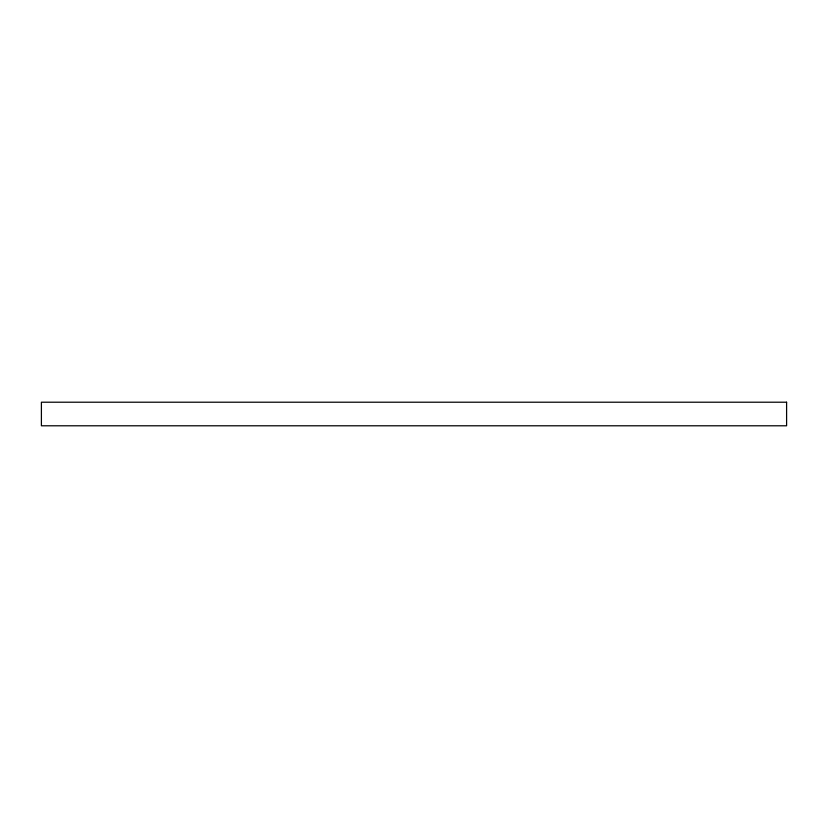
<?xml version="1.0" encoding="UTF-8"?>
<svg xmlns="http://www.w3.org/2000/svg" width="828" height="828" viewBox="0 0 828 828"><rect width="100%" height="100%" fill="white"/><g stroke="black" fill="none" stroke-linecap="round" stroke-linejoin="round"><path stroke-width="1.24" d="M786.6 402.211L41.4 402.211L41.4 425.789L786.6 425.789L786.6 402.211"/></g></svg>
